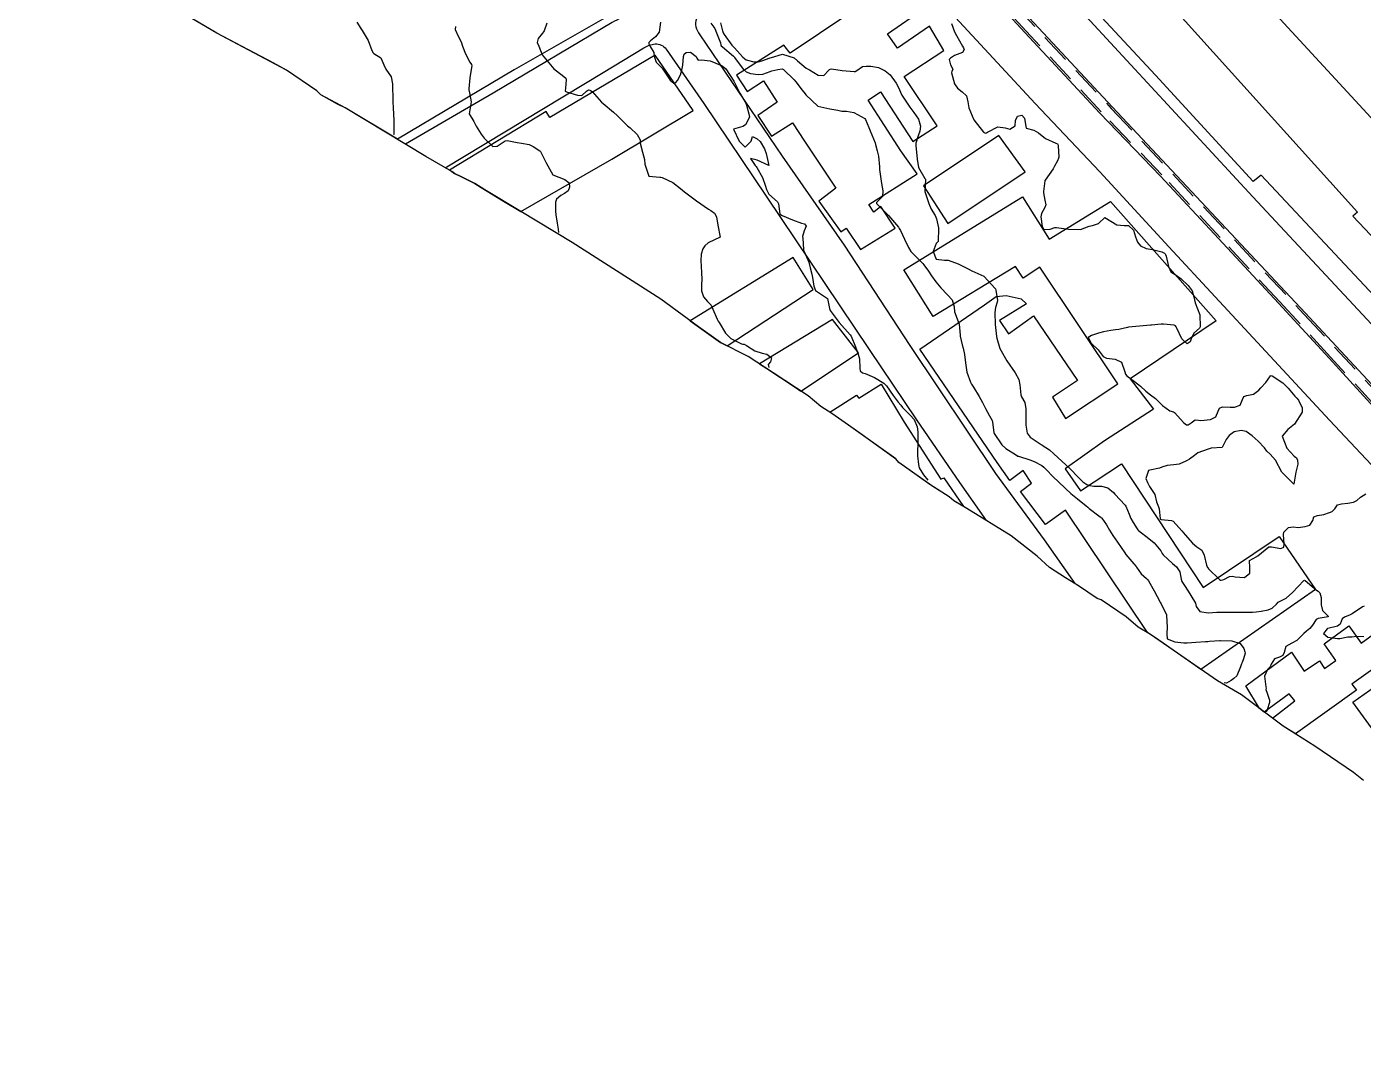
# Model space of a CAD drawing. Header units: metres. Extents: x 298520 to 308411, y 7433745 to 7450750.
# Drawn here: x 306884.5 to 307107, y 7434980.4 to 7435149.7 of the extents above; entities that cross this region are included whole.
import ezdxf

# ---------------------------------------------------------------- set-up
doc = ezdxf.new("R2010")
doc.units = ezdxf.units.M
doc.header["$LTSCALE"] = 10
doc.linetypes.add('DASHED', pattern=[0.75, 0.5, -0.25])
for name, color, linetype in [('Area', 45, 'Continuous'), ('Canteiro', 45, 'DASHED'), ('Curvas de Nivel 1m', 11, 'Continuous'), ('Curvas de Nivel 5m', 15, 'Continuous'), ('Edificações', 30, 'Continuous'), ('Vias Primárias', 230, 'Continuous')]:
    doc.layers.add(name, color=color, linetype=linetype)

msp = doc.modelspace()

# ---------------------------------------------------------------- linework, layer by layer
at = {"layer": 'Area'}
msp.add_polyline3d([(307107.06, 7435024.18, 712.24), (307105.39, 7435025.48, 712.28), (307098.96, 7435029.88, 712.4), (307093.69, 7435033.21, 712.84), (307086.73, 7435038.42, 713.81), (307082.73, 7435040.77, 714.16), (307071.62, 7435048.5, 718.95), (307069.54, 7435049.69, 718.88), (307067.56, 7435051.4, 719.84), (307063.37, 7435054.26, 714.55), (307062.71, 7435054.45, 714.52), (307059.58, 7435056.59, 714.38), (307057.41, 7435057.89, 714.25), (307054.78, 7435059.65, 714.36), (307052.7, 7435061.49, 714.24), (307048.39, 7435064.9, 714.39), (307041.02, 7435069.43, 714.45), (307038.87, 7435070.73, 714.45), (307038.04, 7435071.37, 714.59), (307035.16, 7435073.23, 718.09), (307029.69, 7435077.13, 719.77), (307029.19, 7435077.72, 719.52), (307021.31, 7435083.32, 721.47), (307018.52, 7435085.27, 715.4), (307016.67, 7435086.42, 715.38), (307014.6, 7435088.21, 719.09), (307008.75, 7435092.04, 720.41), (307004.61, 7435094.76, 715.92), (307000, 7435097.1, 718.66), (306996.3, 7435099.67, 719.15), (306990.03, 7435104.28, 722.11), (306975.28, 7435113.75, 716.31), (306966.76, 7435118.9, 720.1), (306960.72, 7435122.52, 723.09), (306959.09, 7435123.57, 722.6), (306956.88, 7435124.67, 717.25), (306955.68, 7435125.22, 717.37), (306955.26, 7435125.56, 717.23), (306950.94, 7435128.05, 718.15), (306937.49, 7435136.13, 723.44), (306936.21, 7435136.76, 723.2), (306933.41, 7435138.34, 722.36), (306932.77, 7435138.98, 718.63), (306927.7, 7435142.4, 773.55), (306925.48, 7435143.62, 773.32), (306916.09, 7435148.6, 772.35), (306907.32, 7435153.76, 718.33)], dxfattribs=at)
at = {"layer": 'Canteiro'}
for points in [[(307109.03, 7435086.53), (307101.58, 7435094.67), (307093.11, 7435103.84), (307083.19, 7435114.54), (307073.49, 7435124.98), (307063.37, 7435135.48), (307050.88, 7435148.91), (307042.09, 7435158.46)], [(307048.9, 7435153.36), (307065.04, 7435136.06), (307097.15, 7435101.81), (307128.25, 7435068.36)]]:
    msp.add_lwpolyline(points, dxfattribs=at)
at = {"layer": 'Curvas de Nivel 1m', "flags": 128}
for points, elevation in [([(306939.41, 7435150.43), (306940.1, 7435149.35), (306940.19, 7435149.21), (306940.33, 7435149.05), (306941.31, 7435147.34), (306941.91, 7435145.71), (306942.13, 7435145.33), (306942.28, 7435145.19), (306943.44, 7435144.47), (306943.91, 7435143.31), (306944.25, 7435142.6), (306945.17, 7435141.29), (306945.38, 7435140.13), (306945.35, 7435139.29), (306945.4, 7435138.09), (306945.44, 7435137.29), (306945.49, 7435135.97), (306945.51, 7435135.29), (306945.58, 7435133.86), (306945.59, 7435133.29), (306945.58, 7435131.83), (306945.56, 7435131.66)], 718), ([(306955.83, 7435149.68), (306955.8, 7435149.17), (306956.32, 7435148.1), (306956.78, 7435147.16), (306957.05, 7435146.4), (306957.5, 7435145.15), (306958.27, 7435143.73), (306958.51, 7435143.38), (306958.55, 7435143.14), (306958.52, 7435142.87), (306958.23, 7435141.14), (306958.06, 7435139.3), (306958.07, 7435139.14), (306958.21, 7435138.65), (306958.46, 7435137.14), (306958.16, 7435135.14), (306958.92, 7435133.9), (306959.31, 7435133.12), (306960.12, 7435131.76), (306960.61, 7435131.1), (306962.1, 7435129.73), (306962.77, 7435129.75), (306964.11, 7435130.65), (306964.47, 7435130.7), (306966.11, 7435130.4), (306966.87, 7435130.26), (306968.1, 7435130.03), (306968.81, 7435129.72), (306969.91, 7435128.99), (306970.01, 7435128.9), (306970.09, 7435128.76), (306970.98, 7435126.98), (306972.04, 7435124.97), (306974.04, 7435124.21), (306974.76, 7435123.67), (306974.86, 7435122.94), (306974.6, 7435122.36), (306974.01, 7435121.9), (306973.38, 7435121.58), (306972.69, 7435120.96), (306972.51, 7435120.44), (306972.53, 7435118.96), (306972.59, 7435118.34), (306972.79, 7435116.96), (306972.94, 7435115.95), (306973.01, 7435115.42)], 717), ([(306971.09, 7435150.24), (306970.61, 7435148.99), (306970.51, 7435148.81), (306970.33, 7435148.58), (306969.63, 7435147.68), (306969.47, 7435147), (306969.71, 7435146.42), (306970.28, 7435144.99), (306971.94, 7435142.97), (306972.26, 7435142.66), (306973.61, 7435141.58), (306974.24, 7435141.1), (306974.29, 7435140.94), (306974.22, 7435140.03), (306974.13, 7435138.95), (306974.21, 7435138.86), (306974.34, 7435138.82), (306976.2, 7435138.28), (306976.89, 7435138.23), (306977.69, 7435138.91), (306977.99, 7435139.12), (306978.21, 7435139.09), (306978.35, 7435139.04), (306978.6, 7435138.89), (306980.19, 7435137.1), (306980.42, 7435136.87), (306982.17, 7435135.45), (306982.86, 7435134.84), (306984.15, 7435133.47), (306984.48, 7435133.16), (306984.93, 7435132.82), (306986.13, 7435131.73), (306986.59, 7435130.8), (306986.63, 7435130.27), (306986.98, 7435128.79), (306987.31, 7435127.55), (306987.41, 7435126.79), (306988.04, 7435124.78), (306989.9, 7435124.61), (306990.04, 7435124.59), (306990.26, 7435124.53), (306992.03, 7435123.74), (306993.34, 7435122.72), (306994.01, 7435122.17), (306995.99, 7435120.68), (306997.98, 7435119.28), (306998.39, 7435119.06), (306999.01, 7435118.64), (306999.31, 7435117.98), (306999.55, 7435116.64), (306999.92, 7435114.63), (306997.91, 7435113.66), (306997.37, 7435113.2), (306997.07, 7435112.67), (306996.76, 7435111.8), (306996.7, 7435110.67), (306996.75, 7435109.78), (306996.82, 7435108.67), (306996.87, 7435107.64), (306996.81, 7435106.67), (306996.81, 7435105.68), (306997.18, 7435104.67), (306997.8, 7435103.91), (306998.42, 7435103.28), (306998.73, 7435102.65), (306999.44, 7435100.96), (306999.62, 7435100.63), (306999.75, 7435100.4), (307000.84, 7435098.62), (307001.72, 7435097.75), (307003.46, 7435096.84), (307003.72, 7435096.81), (307003.94, 7435096.81), (307004.31, 7435096.58), (307005.7, 7435095.69), (307006.92, 7435095.33), (307007.69, 7435095.15), (307008.46, 7435094.53), (307008.31, 7435093.89), (307007.94, 7435093.4), (307008.06, 7435092.93)], 716), ([(306998.35, 7435150.24), (306999.02, 7435149.33), (306999.33, 7435148.65), (306999.96, 7435146.99), (307000.05, 7435146.63), (307000.12, 7435146.45), (307000.3, 7435146.3), (307002.14, 7435144.76), (307002.28, 7435144.63), (307002.3, 7435144.61), (307002.34, 7435144.55), (307003.74, 7435142.6), (307004.26, 7435142.13), (307004.96, 7435141.87), (307006.25, 7435141.69), (307007.02, 7435141.78), (307008.26, 7435142.22), (307008.51, 7435142.29), (307009.56, 7435142.52), (307010.26, 7435142.62), (307010.49, 7435142.51), (307012.24, 7435140.82), (307012.54, 7435140.49), (307013.58, 7435139.11), (307014.07, 7435138.47), (307014.21, 7435138.32), (307016.18, 7435136.44), (307018.18, 7435136.01), (307019.51, 7435135.74), (307020.18, 7435135.62), (307020.99, 7435135.57), (307022.17, 7435135.38), (307024.03, 7435134.35), (307024.16, 7435134.19), (307024.69, 7435132.88), (307024.93, 7435132.34), (307025.49, 7435130.97), (307025.72, 7435130.33), (307025.81, 7435130.03), (307026.1, 7435128.97), (307026.25, 7435128.32), (307026.28, 7435128.13), (307026.45, 7435126.32), (307026.49, 7435125.89), (307026.66, 7435124.31), (307026.78, 7435123.56), (307027.03, 7435122.31), (307026.95, 7435121.37), (307025.99, 7435120.4), (307025.96, 7435120.36), (307025.94, 7435120.32), (307025.94, 7435120.27), (307025.99, 7435120.21), (307027.88, 7435118.3), (307027.97, 7435118.2), (307029.62, 7435116.27), (307029.75, 7435116.08), (307029.94, 7435115.71), (307030.61, 7435114.26), (307031.28, 7435112.89), (307031.7, 7435112.25), (307031.9, 7435112.03), (307033.69, 7435110.23), (307033.87, 7435110.01), (307034.6, 7435108.96), (307035.1, 7435108.21), (307035.84, 7435107.18), (307036.65, 7435106.19), (307037.81, 7435105.02), (307038.58, 7435104.17), (307038.92, 7435103.04), (307038.97, 7435102.17), (307039.75, 7435100.16), (307039.88, 7435098.3), (307039.9, 7435098.16), (307040.25, 7435096.69), (307040.37, 7435096.15), (307040.62, 7435095.07), (307040.74, 7435094.14), (307040.82, 7435093.29), (307041.02, 7435092.14), (307041.64, 7435090.46), (307041.81, 7435090.13), (307042.12, 7435089.64), (307043.04, 7435088.12), (307043.6, 7435087.08), (307043.94, 7435086.45), (307044.14, 7435086.1), (307044.79, 7435084.87), (307045.21, 7435084.09), (307045.29, 7435083.81), (307045.48, 7435082.08), (307045.54, 7435081.92), (307046.84, 7435080.07), (307047.51, 7435079.42), (307049.1, 7435078.44), (307049.49, 7435078.19), (307049.6, 7435078.14), (307049.93, 7435078.03), (307051.15, 7435077.68), (307051.49, 7435077.57), (307052.23, 7435077.26), (307053.48, 7435076.61), (307053.83, 7435076.34), (307054.18, 7435075.98), (307055.45, 7435074.67), (307056.2, 7435073.95), (307057.43, 7435072.76), (307058.31, 7435071.93), (307059.41, 7435071.04), (307060.86, 7435069.9), (307061.14, 7435069.65), (307061.39, 7435069.43), (307063, 7435068.25), (307063.37, 7435067.98), (307063.43, 7435067.93), (307063.49, 7435067.87), (307064.26, 7435066.75), (307064.78, 7435065.85), (307065.34, 7435064.94), (307066.09, 7435063.83), (307067.31, 7435062.07), (307067.51, 7435061.82), (307068.84, 7435060.24), (307069.21, 7435059.8), (307069.27, 7435059.7), (307070.03, 7435058.56), (307070.9, 7435057.78), (307071.09, 7435057.61), (307071.25, 7435057.41), (307072.2, 7435055.76), (307073.2, 7435053.86), (307073.27, 7435053.75), (307073.39, 7435053.56), (307074.27, 7435051.74), (307074.32, 7435050.58), (307074.36, 7435049.74), (307074.3, 7435048.58), (307074.38, 7435047.74), (307075.62, 7435047.23), (307077.13, 7435047.09), (307077.71, 7435047.11), (307079.13, 7435047.18), (307080.77, 7435047.29), (307081.13, 7435047.32), (307081.43, 7435047.34), (307083.13, 7435047.48), (307083.27, 7435047.49), (307085.13, 7435047.41), (307086.52, 7435046.98), (307087.12, 7435046.17), (307087.31, 7435045.58), (307087.33, 7435045.36), (307087.1, 7435044.43), (307086.86, 7435043.8), (307086.76, 7435043.58), (307086.59, 7435043.1), (307085.97, 7435041.6), (307085.49, 7435041.17), (307085.05, 7435040.84), (307084.26, 7435040.4), (307083.84, 7435040.42)], 714), ([(307000.01, 7435150.3), (307000.34, 7435148.97), (307000.42, 7435148.63), (307000.58, 7435148.37), (307001.86, 7435146.61), (307002.3, 7435146.13), (307003.73, 7435144.6), (307004.28, 7435144.15), (307005.51, 7435143.8), (307006.28, 7435143.79), (307006.88, 7435143.95), (307008.28, 7435144.45), (307008.49, 7435144.54), (307010.29, 7435145.08), (307012.23, 7435144.49), (307012.28, 7435144.45), (307012.79, 7435143.97), (307014.27, 7435142.78), (307014.46, 7435142.67), (307014.83, 7435142.46), (307016.25, 7435141.61), (307017.17, 7435141.51), (307018.01, 7435142.42), (307018.13, 7435142.55), (307018.26, 7435142.61), (307018.48, 7435142.63), (307020.26, 7435142.39), (307022.26, 7435142.21), (307022.41, 7435142.22), (307022.69, 7435142.37), (307023.61, 7435143.02), (307024.27, 7435143.08), (307025, 7435143.07), (307026.27, 7435142.88), (307027.41, 7435142.31), (307028.25, 7435141.64), (307029.26, 7435140.28), (307029.57, 7435139.62), (307030.21, 7435138.27), (307031.53, 7435136.26), (307032.17, 7435135.39), (307032.95, 7435134.24), (307033.27, 7435133.12), (307033.18, 7435132.24), (307032.88, 7435131.49), (307032.52, 7435130.25), (307032.51, 7435129.84), (307032.7, 7435128.24), (307032.74, 7435127.59), (307032.98, 7435126.24), (307034.04, 7435124.37), (307034.1, 7435124.29), (307034.12, 7435124.23), (307034.02, 7435122.23), (307034.66, 7435120.22), (307035.06, 7435119.29), (307035.73, 7435118.2), (307035.97, 7435117.7), (307036.3, 7435116.2), (307036.3, 7435115.83), (307036.25, 7435114.2), (307036.22, 7435113.9), (307035.92, 7435113.54), (307035.38, 7435112.21), (307035.88, 7435110.96), (307037.27, 7435110.8), (307037.88, 7435110.79), (307039.55, 7435110.16), (307039.87, 7435110.02), (307041.12, 7435109.39), (307041.86, 7435109.01), (307043.85, 7435108.11), (307045.73, 7435106.08), (307045.77, 7435106.02), (307045.82, 7435105.8), (307046.12, 7435104.08), (307046.08, 7435103.79), (307045.79, 7435102.92), (307045.65, 7435102.08), (307045.75, 7435100.08), (307045.95, 7435098.08), (307045.98, 7435097.83), (307046.51, 7435096.07), (307047.68, 7435094.06), (307049.04, 7435092.05), (307049.65, 7435090.92), (307049.86, 7435090.04), (307049.99, 7435088.4), (307050.11, 7435088.03), (307050.65, 7435087.07), (307050.81, 7435086.02), (307050.83, 7435084.76), (307050.84, 7435084.02), (307050.83, 7435083.3), (307051.04, 7435082.02), (307051.53, 7435081.32), (307053.4, 7435080.11), (307053.51, 7435080.03), (307053.57, 7435079.99), (307054.75, 7435079.21), (307055.5, 7435078.57), (307056.14, 7435077.95), (307057.48, 7435076.7), (307058.31, 7435075.93), (307059.46, 7435074.78), (307060.35, 7435073.91), (307060.98, 7435073.44), (307061.44, 7435073.26), (307062.14, 7435073.18), (307063.44, 7435073.16), (307064.48, 7435072.9), (307065.43, 7435072.12), (307065.68, 7435071.84), (307067.4, 7435069.99), (307067.51, 7435069.82), (307068.06, 7435068.49), (307068.34, 7435067.81), (307068.7, 7435067.14), (307069.36, 7435066.09), (307069.47, 7435065.92), (307069.58, 7435065.8), (307071.33, 7435064.44), (307072.2, 7435063.76), (307073.31, 7435062.41), (307073.53, 7435061.97), (307073.68, 7435061.75), (307075.28, 7435060.28), (307075.92, 7435059.72), (307076.45, 7435058.9), (307076.71, 7435057.71), (307076.83, 7435057.29), (307077.24, 7435056.65), (307077.89, 7435055.69), (307078.93, 7435053.96), (307079.06, 7435053.68), (307079.2, 7435053.14), (307079.8, 7435052.28), (307081.19, 7435052.08), (307082.62, 7435052.2), (307083.19, 7435052.22), (307084.62, 7435052.18), (307085.19, 7435052.18), (307085.77, 7435052.19), (307087.19, 7435052.17), (307088.56, 7435052.2), (307089.19, 7435052.25), (307090, 7435052.36), (307091.19, 7435052.57), (307091.86, 7435052.86), (307092.55, 7435053.52), (307092.87, 7435053.85), (307093.21, 7435054.04), (307094.21, 7435054.51), (307095.23, 7435055.49), (307097.14, 7435057.46), (307097.25, 7435057.52), (307097.35, 7435057.46), (307099.24, 7435055.87), (307099.5, 7435055.7), (307099.8, 7435055.43), (307100.01, 7435054.64), (307100.04, 7435053.43), (307100.22, 7435052.45), (307101.18, 7435051.51), (307101.2, 7435051.41), (307099.5, 7435051.12), (307099.18, 7435050.96), (307098.57, 7435050.04), (307098.12, 7435049.45), (307097.56, 7435049.04), (307097.15, 7435048.67), (307095.97, 7435047.48), (307095.13, 7435047.04), (307094.15, 7435046.47), (307093.85, 7435045.5), (307093.64, 7435044.97), (307093.1, 7435044.73), (307092.22, 7435044.4), (307091.69, 7435043.52), (307091.51, 7435043.09), (307091.07, 7435042.63), (307090.6, 7435041.54), (307090.82, 7435039.75), (307090.85, 7435039.53), (307090.81, 7435039.31), (307091.02, 7435038.72), (307091.43, 7435037.53), (307091.41, 7435037.13), (307091, 7435035.96), (307090.87, 7435035.65), (307090.86, 7435035.62)], 713), ([(307038.48, 7435150.18), (307038.98, 7435148.81), (307039.26, 7435148.17), (307040.31, 7435146.39), (307040.47, 7435146.15), (307040.57, 7435145.88), (307040.3, 7435145.38), (307038.97, 7435144.85), (307038.29, 7435144.41), (307038.15, 7435144.32), (307038.05, 7435144.18), (307038.27, 7435143.29), (307038.69, 7435142.6), (307038.49, 7435142.18), (307038.48, 7435141.96), (307038.98, 7435140.17), (307039.46, 7435139.4), (307040.22, 7435138.8), (307040.95, 7435138.14), (307041.2, 7435137.14), (307041.32, 7435136.14), (307042.16, 7435134.13), (307043.8, 7435132.11), (307044.14, 7435131.96), (307044.27, 7435131.98), (307044.46, 7435132.11), (307046.15, 7435132.98), (307047.41, 7435132.81), (307048.15, 7435132.59), (307049.06, 7435133.15), (307049.13, 7435134.05), (307049.47, 7435134.75), (307050.17, 7435134.95), (307050.59, 7435134.45), (307050.64, 7435134.03), (307050.89, 7435132.77), (307052.15, 7435132.41), (307052.92, 7435132), (307054.13, 7435131.02), (307055.81, 7435130.27), (307056.12, 7435130.16), (307056.21, 7435129.96), (307056.22, 7435129.85), (307056.3, 7435127.96), (307056.29, 7435127.76), (307056.08, 7435127.32), (307055.61, 7435126.43), (307055.36, 7435125.97), (307054.04, 7435124.1), (307054, 7435124.04), (307053.98, 7435123.99), (307053.8, 7435122.22), (307053.78, 7435121.99), (307054.01, 7435120.8), (307054.16, 7435119.99), (307053.99, 7435119.55), (307053.42, 7435118.55), (307053.32, 7435118), (307053.57, 7435116.38), (307053.75, 7435115.99), (307053.94, 7435115.87), (307054.91, 7435115.98), (307055.66, 7435116.25), (307055.95, 7435116.24), (307057.94, 7435115.94), (307059.94, 7435115.92), (307061.4, 7435116.45), (307061.95, 7435116.56), (307062.96, 7435116.88), (307063.97, 7435117.87), (307065.96, 7435116.65), (307067.23, 7435116.55), (307067.95, 7435116.57), (307068.76, 7435115.81), (307069.08, 7435114.66), (307069.4, 7435113.81), (307069.92, 7435113.18), (307070.89, 7435112.76), (307071.91, 7435112.58), (307073.49, 7435112.17), (307073.91, 7435111.96), (307074.02, 7435111.87), (307074.1, 7435111.75), (307074.21, 7435111.43), (307074.59, 7435109.74), (307074.99, 7435108.86), (307075.86, 7435108.3), (307076.71, 7435107.71), (307077.84, 7435106.59), (307078.55, 7435105.69), (307078.83, 7435104.67), (307079.01, 7435103.69), (307079.78, 7435101.68), (307079.89, 7435099.68), (307079.75, 7435099.49), (307078.79, 7435098.64), (307078.39, 7435097.69), (307078.22, 7435097.21), (307077.72, 7435096.86), (307076.82, 7435097.71), (307075.99, 7435099.48), (307075.89, 7435099.72), (307075.76, 7435099.88), (307075.52, 7435099.96), (307073.76, 7435100.13), (307073.38, 7435100.14), (307071.76, 7435099.97), (307071.58, 7435099.95), (307069.75, 7435099.8), (307067.94, 7435099.63), (307067.75, 7435099.59), (307066.33, 7435099.26), (307065.75, 7435099.17), (307064.98, 7435099.09), (307063.74, 7435098.87), (307062.95, 7435098.66), (307061.74, 7435098.25), (307061.23, 7435097.9), (307061.72, 7435096.96), (307062.87, 7435095.88), (307063.69, 7435094.77), (307064.29, 7435094.46), (307065.69, 7435094.31), (307066.75, 7435093.83), (307067.31, 7435092.18), (307067.43, 7435091.82), (307067.66, 7435091.54), (307068.72, 7435090.74), (307069.64, 7435090.05), (307069.93, 7435089.8), (307070.82, 7435088.98), (307071.62, 7435088.38), (307072.41, 7435087.76), (307073.6, 7435086.58), (307074.83, 7435085.73), (307075.41, 7435085.56), (307075.58, 7435085.45), (307077.15, 7435083.7), (307077.56, 7435083.37), (307077.87, 7435083.39), (307078.36, 7435083.69), (307079.05, 7435084.2), (307079.57, 7435084.13), (307079.97, 7435084.08), (307081.57, 7435084.24), (307082.49, 7435084.72), (307082.84, 7435085.64), (307083.07, 7435086.16), (307083.59, 7435086.35), (307084.87, 7435086.34), (307085.59, 7435086.31), (307086.55, 7435086.64), (307086.94, 7435087.59), (307087.12, 7435088.08), (307087.62, 7435088.29), (307088.73, 7435088.46), (307089.63, 7435089.16), (307089.98, 7435089.55), (307090.78, 7435090.41), (307091.58, 7435091.53), (307091.66, 7435091.58), (307091.85, 7435091.53), (307093.65, 7435090.36), (307094.51, 7435089.5), (307095.62, 7435088.17), (307095.96, 7435087.82), (307096.25, 7435087.48), (307096.86, 7435086.21), (307096.85, 7435085.47), (307095.56, 7435083.49), (307094.45, 7435082.6), (307093.54, 7435081.51), (307094.3, 7435079.5), (307095.5, 7435078.17), (307095.91, 7435077.9), (307096.09, 7435077.48), (307096.15, 7435076.81), (307095.8, 7435075.48), (307095.44, 7435073.49), (307093.46, 7435075.51), (307092.42, 7435077.52), (307091.5, 7435078.5), (307090.99, 7435079.02), (307090.59, 7435079.54), (307089.53, 7435080.67), (307088.54, 7435081.57), (307087.55, 7435082.26), (307086.69, 7435082.45), (307085.55, 7435082.19), (307084.69, 7435081.61), (307084.2, 7435080.95), (307083.51, 7435079.63), (307081.67, 7435079.49), (307081.51, 7435079.44), (307081.17, 7435079.31), (307079.5, 7435078.71), (307078.9, 7435078.29), (307078.07, 7435077.69), (307077.72, 7435077.46), (307077.49, 7435077.31), (307076.36, 7435076.84), (307075.48, 7435076.72), (307074.37, 7435076.62), (307073.48, 7435076.31), (307073.07, 7435076.16), (307071.47, 7435075.84), (307071.24, 7435075.77), (307070.79, 7435074.45), (307071.12, 7435073.77), (307071.22, 7435073.56), (307071.44, 7435073.11), (307072.31, 7435071.76), (307072.61, 7435070.56), (307072.93, 7435069.75), (307073.04, 7435069.4), (307073.21, 7435067.75), (307073.27, 7435067.65), (307073.37, 7435067.62), (307075.1, 7435067.46), (307075.37, 7435067.32), (307076.81, 7435065.71), (307077.34, 7435065.08), (307078.61, 7435063.69), (307079.32, 7435063.09), (307080.16, 7435062.51), (307080.51, 7435061.66), (307080.9, 7435060.03), (307081.1, 7435059.65), (307081.17, 7435059.55), (307081.27, 7435059.41), (307083.1, 7435057.63), (307083.25, 7435057.53), (307083.36, 7435057.52), (307083.79, 7435057.62), (307084.73, 7435058.15), (307085.26, 7435058.16), (307085.7, 7435058.05), (307087.26, 7435057.99), (307088.14, 7435058.7), (307088.11, 7435059.57), (307088.06, 7435060.8), (307089.3, 7435061.46), (307089.37, 7435061.49), (307089.45, 7435061.56), (307091.32, 7435063.05), (307091.75, 7435063.09), (307093.32, 7435062.79), (307093.81, 7435063.02), (307093.86, 7435063.5), (307093.75, 7435065.11), (307093.82, 7435065.51), (307094.56, 7435066.3), (307095.36, 7435066.39), (307096.19, 7435066.3), (307097.36, 7435066.45), (307098.14, 7435066.68), (307098.65, 7435067.45), (307098.77, 7435068.05), (307099.38, 7435068.29), (307100.43, 7435068.47), (307101.39, 7435068.78), (307101.84, 7435068.96), (307102.27, 7435069.4), (307102.74, 7435070.06), (307103.41, 7435070.21), (307104.47, 7435070.32), (307105.41, 7435070.52), (307105.97, 7435070.81), (307106.54, 7435071.35), (307107.43, 7435071.89)], 712), ([(307107.2, 7435053.2), (307106.92, 7435053.07), (307105.19, 7435051.89), (307104.83, 7435051.73), (307103.91, 7435051.38), (307103.49, 7435051.07), (307103.17, 7435050.21), (307102.71, 7435049.84), (307101.15, 7435049.5), (307101.08, 7435049.48), (307101.02, 7435049.41), (307100.38, 7435048.66), (307101.14, 7435048.02), (307102.73, 7435047.8), (307103.14, 7435047.82), (307104.44, 7435048.08), (307105.14, 7435048.1), (307105.97, 7435048.19), (307107.14, 7435048.15)], 712)]:
    msp.add_lwpolyline(points, dxfattribs=dict(at, elevation=elevation))
at = {"layer": 'Curvas de Nivel 5m', "elevation": 715, "flags": 128}
msp.add_lwpolyline([(306989.99, 7435150.4), (306989.8, 7435148.76), (306989.14, 7435147.95), (306988.31, 7435147.31), (306988.04, 7435147.05), (306988.03, 7435146.78), (306988.3, 7435146.37), (306988.87, 7435145.35), (306988.92, 7435144.77), (306989.26, 7435143.75), (306990.26, 7435142.75), (306991.61, 7435140.74), (306992.23, 7435140.24), (306992.57, 7435140.39), (306992.81, 7435140.72), (306993.31, 7435141.65), (306993.63, 7435142.72), (306993.71, 7435143.27), (306993.85, 7435144.71), (306993.93, 7435145.07), (306994.29, 7435145.35), (306995.01, 7435145.42), (306995.92, 7435144.69), (306996.04, 7435144.44), (306996.28, 7435144.06), (306996.82, 7435144.13), (306998.28, 7435143.98), (306999.23, 7435143.6), (307000.27, 7435143.13), (307000.88, 7435142.62), (307002.23, 7435140.61), (307003.18, 7435138.6), (307004.19, 7435136.95), (307004.31, 7435136.59), (307004.72, 7435135.13), (307004.82, 7435134.58), (307004.15, 7435133.34), (307003.7, 7435133.04), (307002.14, 7435132.61), (307003.07, 7435130.6), (307004.1, 7435129.59), (307005.07, 7435130.58), (307005.33, 7435131.36), (307006.12, 7435131.01), (307006.58, 7435130.56), (307007.3, 7435129.35), (307007.59, 7435128.55), (307008.06, 7435126.54), (307006.08, 7435127.46), (307004.96, 7435127.69), (307005.76, 7435126.56), (307005.91, 7435126.41), (307006.06, 7435126.21), (307007, 7435124.55), (307007.47, 7435123.1), (307007.64, 7435122.54), (307008.01, 7435121.78), (307009.5, 7435120.52), (307009.67, 7435120.19), (307009.89, 7435118.51), (307009.97, 7435118.37), (307010.27, 7435118.2), (307011.96, 7435117.49), (307013.46, 7435116.96), (307013.95, 7435116.84), (307014.23, 7435116.47), (307013.93, 7435115.67), (307013.65, 7435114.74), (307013.67, 7435114.47), (307013.79, 7435112.58), (307013.81, 7435112.47), (307013.9, 7435112.23), (307014.67, 7435110.46), (307014.92, 7435109.51), (307015.19, 7435108.45), (307015.3, 7435107.9), (307015.52, 7435106.44), (307015.82, 7435105.74), (307017.8, 7435104.42), (307018.12, 7435102.75), (307018.27, 7435102.41), (307019.75, 7435100.39), (307021.6, 7435098.37), (307021.73, 7435098.16), (307022.49, 7435096.36), (307022.93, 7435095.12), (307023.13, 7435094.36), (307023.21, 7435092.81), (307023.23, 7435092.35), (307023.66, 7435092.06), (307024.08, 7435091.92), (307025.65, 7435091.26), (307027.19, 7435090.3), (307027.63, 7435089.85), (307028.73, 7435088.29), (307029.6, 7435087.17), (307029.99, 7435086.67), (307030.3, 7435086.27), (307031.57, 7435085), (307032.21, 7435084.24), (307032.74, 7435083.04), (307032.86, 7435082.24), (307032.87, 7435080.89), (307032.85, 7435080.24), (307032.79, 7435078.95), (307032.81, 7435078.24), (307032.96, 7435076.76), (307033.08, 7435076.23), (307033.77, 7435075.06), (307034.53, 7435074.16)], dxfattribs=at)
at = {"layer": 'Edificações'}
for points in [[(307131.93, 7435090.01), (307126.08, 7435084.11), (307115.47, 7435095.38), (307116.79, 7435096.67), (307108.84, 7435104.85), (307090.01, 7435124.94), (307088.71, 7435123.86), (307072.4, 7435141.61), (307025.22, 7435192.3), (307016.31, 7435202.21), (307017.31, 7435203.2), (307010.55, 7435211.04), (307017.9, 7435217.93), (307024.66, 7435210.41), (307020.85, 7435206.97), (307025.79, 7435201.26), (307028.34, 7435203.69), (307046.18, 7435184.18), (307074.88, 7435153.36), (307106.04, 7435118.76), (307105.31, 7435118.12)], [(307033.78, 7435123.18), (307037.82, 7435116.9), (307050.72, 7435125.47), (307046.31, 7435131.57)], [(307099.09, 7435055.97), (307079.99, 7435042.67), (307078.48, 7435043.72), (307072.45, 7435047.92), (307071.62, 7435048.5), (307071.07, 7435048.82), (307057.46, 7435069.18), (307054.12, 7435066.78), (307049.97, 7435072.27), (307051.75, 7435073.65), (307050.37, 7435075.78), (307048.19, 7435074.14), (307046.05, 7435077.12), (307033.16, 7435095.98), (307043.95, 7435103.33), (307045.88, 7435104.72), (307047.55, 7435104.91), (307050.07, 7435104.33), (307050.96, 7435103.54), (307046.46, 7435100.75), (307047.94, 7435098.54), (307052.11, 7435101.52), (307059.43, 7435090.77), (307055.27, 7435088), (307057.42, 7435084.42), (307066.17, 7435090.21), (307053.17, 7435109.6), (307050.4, 7435107.82), (307049.1, 7435109.74), (307035.41, 7435101.39), (307030.49, 7435109.17), (307050.29, 7435121.33), (307054.72, 7435114.27), (307064.95, 7435120.56), (307082.5, 7435100.71), (307068.23, 7435091.04), (307072.07, 7435085.99), (307063.94, 7435080.69), (307057.39, 7435076.08), (307059.92, 7435072.38), (307066.79, 7435076.86), (307080.34, 7435056.3), (307093.01, 7435064.78)]]:
    msp.add_lwpolyline(points, close=True, dxfattribs=at)
for points in [[(307082.62, 7435162.4), (307174.1, 7435063.17)], [(307021.34, 7435151.8), (307011.59, 7435145.26), (307010.56, 7435146.6), (307002.64, 7435141.59), (307004.44, 7435138.87), (307007.12, 7435140.62), (307009.43, 7435137.07), (307006.2, 7435134.9), (307008.46, 7435131.44), (307011.97, 7435133.65), (307013.95, 7435130.61), (307019.22, 7435122.8), (307016.36, 7435120.63), (307020.01, 7435115.5), (307020.93, 7435116.1), (307023.28, 7435112.55), (307029.1, 7435116.1), (307026.7, 7435119.7), (307025.5, 7435118.77), (307024.67, 7435120.06), (307032.75, 7435125.15), (307030.03, 7435129.02), (307024.56, 7435137.43), (307026.64, 7435138.82), (307032.01, 7435130.55), (307036.04, 7435133.13), (307030.58, 7435141.38), (307037.15, 7435145.7), (307034.79, 7435149.72), (307029.47, 7435146.07), (307027.8, 7435148.47), (307034.05, 7435152.77)], [(307109.4, 7435043.28), (307105.13, 7435040.19), (307105.87, 7435039.22), (307095.73, 7435031.93), (307093.69, 7435033.21), (307091.89, 7435034.56), (307095.62, 7435037.43), (307094.7, 7435038.6), (307090.54, 7435035.57), (307089.76, 7435036.15), (307087.46, 7435039.91), (307095.05, 7435045.54), (307097.16, 7435042.38), (307099.76, 7435044.1), (307100.58, 7435042.81), (307102.47, 7435044.15), (307100.52, 7435046.91), (307104.63, 7435049.92), (307106.68, 7435047.05), (307115.91, 7435053.74)], [(307111.53, 7435028.67), (307105.28, 7435037.19), (307110.97, 7435041.23)]]:
    msp.add_lwpolyline(points, dxfattribs=at)
at = {"layer": 'Edificações', "elevation": 720.02}
msp.add_lwpolyline([(306982.31, 7435152.01), (306965.63, 7435142.47), (306946.18, 7435130.91), (306937.49, 7435136.13), (306933.41, 7435138.34), (306932.77, 7435138.98), (306927.7, 7435142.4), (306916.09, 7435148.6), (306906.84, 7435154)], dxfattribs=at)
at = {"layer": 'Edificações'}
for points, elevation in [([(306954.85, 7435125.79), (306955.26, 7435125.56), (306955.68, 7435125.22), (306956.88, 7435124.67), (306959.09, 7435123.57), (306960.11, 7435122.91), (306963.87, 7435120.63), (306966.76, 7435118.9), (306981.91, 7435127.62), (306995.45, 7435135.68), (306989.09, 7435144.94), (306971.54, 7435134.53), (306970.97, 7435135.54)], 717.31), ([(306994.91, 7435100.69), (307000, 7435097.1), (307001.1, 7435096.54), (307015.43, 7435105.89), (307012.11, 7435111.23)], 719.8), ([(307006.48, 7435093.53), (307007.69, 7435092.74), (307012.43, 7435089.63), (307013.38, 7435089.01), (307022.98, 7435095.38), (307018.63, 7435100.91)], 717.95), ([(307023.19, 7435081.99), (307021.31, 7435083.32), (307018.52, 7435085.27), (307018.17, 7435085.49), (307022.65, 7435088.33), (307023.03, 7435087.82), (307026.75, 7435090.17), (307030.59, 7435083.8), (307036.68, 7435074.34), (307037.19, 7435074.56), (307040.43, 7435069.79), (307038.87, 7435070.73), (307038.04, 7435071.37), (307034.87, 7435073.44), (307029.69, 7435077.13), (307029.15, 7435077.74)], 721)]:
    msp.add_lwpolyline(points, close=True, dxfattribs=dict(at, elevation=elevation))
at = {"layer": 'Vias Primárias'}
for points, elevation in [([(306885.26, 7435167.05), (306884.69, 7435168.56, -0.316009), (306885.77, 7435172.7, -0.10723), (306888.18, 7435173.99), (306948.5, 7435196.05), (306953.28, 7435197.93, -0.086525), (306955.12, 7435198.3, -0.287588), (306956.53, 7435197.47), (306968.47, 7435180.07), (306977.73, 7435166.02), (306984.41, 7435155.95, 0.023555), (306985.33, 7435154.7, -0.429219), (306984.99, 7435152.16, -0.048834), (306981.95, 7435150.37), (306962.14, 7435138.61), (306947.54, 7435130.09)], 719.06), ([(307155.26, 7434980.43), (307175.58, 7434992.51, 0.062817), (307179.04, 7434995.2, 0.257934), (307179.99, 7434998.54, 0.132564), (307178.49, 7435001.37), (307167.09, 7435013.43), (307155.44, 7435025.97), (307142.86, 7435039.65), (307129.84, 7435053.59), (307116.24, 7435068.37), (307101.38, 7435084.15), (307090.09, 7435096.36), (307074.64, 7435113.01), (307063.17, 7435125.52), (307052.36, 7435136.89), (307028.58, 7435162.6, -0.018622)], 713.47), ([(306996.86, 7435151.95, 0.337541), (306995.9, 7435149.63, 0.107939), (306996.57, 7435148.33), (307010.28, 7435128.13), (307020.57, 7435113.31), (307031.49, 7435096.61), (307045.76, 7435075.3), (307053.91, 7435064.23), (307058.99, 7435056.94)], 713.47), ([(306954.16, 7435126.19), (306980.44, 7435142.06), (306987.21, 7435146.15, -0.111834), (306989.09, 7435146.78, -0.278591), (306990.92, 7435145.9), (306997.22, 7435136.85), (307007.57, 7435121.42), (307024.75, 7435095.93), (307032.6, 7435084.21), (307039.81, 7435073.77), (307044.24, 7435067.46)], 717.46)]:
    msp.add_lwpolyline(points, format="xyb", dxfattribs=dict(at, elevation=elevation))
for points in [[(307128.93, 7435078.13), (307088.66, 7435121.34), (307051.36, 7435161.68)], [(307108.81, 7435086.32), (307101.36, 7435094.46), (307092.89, 7435103.63), (307082.97, 7435114.33), (307073.27, 7435124.77), (307063.15, 7435135.28), (307050.66, 7435148.7), (307041.87, 7435158.26)], [(307049.12, 7435153.57), (307065.26, 7435136.27), (307097.37, 7435102.01), (307128.47, 7435068.57)]]:
    msp.add_lwpolyline(points, dxfattribs=at)

doc.saveas('drawing.dxf')
